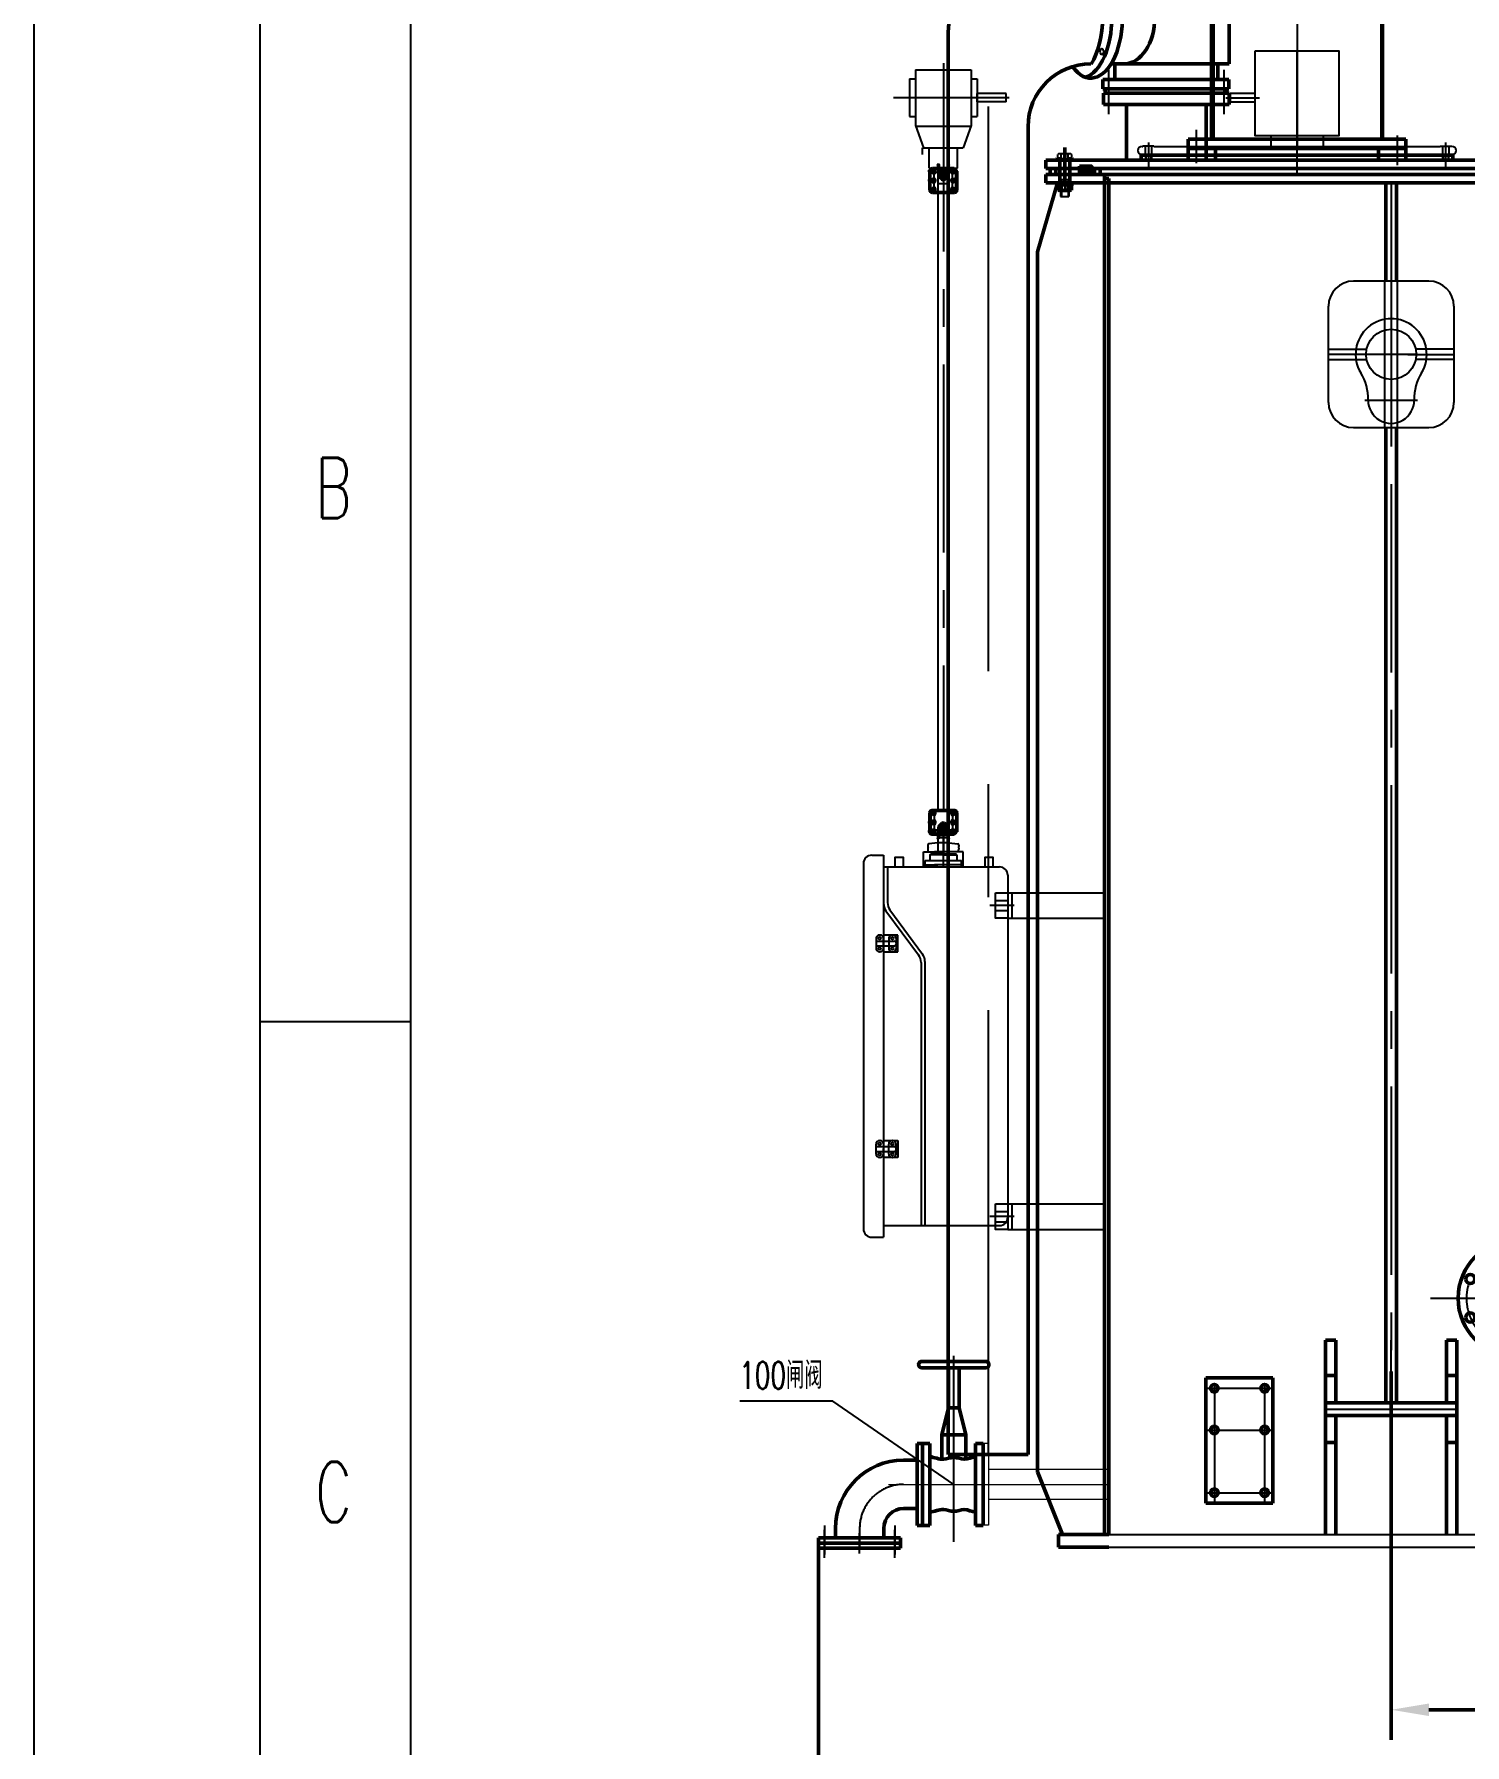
# Model space of a CAD drawing. Header units: millimetres. Extents: x 71406 to 93150, y 2492 to 17792.
# Drawn here: x 71586 to 75004, y 10814 to 14903 of the extents above; entities that cross this region are included whole.
import ezdxf

# ---------------------------------------------------------------- set-up
doc = ezdxf.new("R2010")
doc.units = ezdxf.units.MM
doc.header["$LTSCALE"] = 360
for name, pattern in [('ACAD_ISO02W100', [15, 12, -3]), ('ACAD_ISO04W100', [30, 24, -3, 0, -3]), ('CENTER', [2, 1.25, -0.25, 0.25, -0.25]), ('DASHED', [0.75, 0.5, -0.25]), ('EB_DASHDOT', [39, 30, -3, 3, -3])]:
    doc.linetypes.add(name, pattern=pattern)
for name, color, linetype, lineweight in [('0粗实线层', 7, 'Continuous', 50), ('1虚线层', 5, 'DASHED', 25), ('2中心线层', 1, 'CENTER', 25), ('4细实线层', 2, 'Continuous', 25), ('6标注层', 3, 'Continuous', 25)]:
    doc.layers.add(name, color=color, linetype=linetype, lineweight=lineweight)
for name, color, linetype in [('1', 7, 'Continuous'), ('1轮廓实线层', 7, 'Continuous'), ('2', 2, 'CENTER'), ('2细线层', 4, 'Continuous'), ('3中心线层', 1, 'ACAD_ISO04W100'), ('4', 2, 'Continuous'), ('4虚线层', 6, 'DASHED'), ('5剖面线层', 2, 'Continuous'), ('EbLayer1', 7, 'Continuous'), ('EbLayer2', 1, 'EB_DASHDOT'), ('EbLayer4', 7, 'Continuous')]:
    doc.layers.add(name, color=color, linetype=linetype)
doc.styles.add('ROMANS', font='romans.shx', dxfattribs={"width": 0.67, "bigfont": 'bigfont.shx'})
doc.styles.get("Standard").update_dxf_attribs({"font": 'txt.shx', "width": 0.67, "bigfont": 'hztxt.shx'})
doc.styles.add('TH_GBDIM', font='txt.shx', dxfattribs={"width": 0.67, "bigfont": 'hztxt.shx'})
doc.dimstyles.new('TH_GBDIM', dxfattribs={"dimscale": 36, "dimtxt": 3.5, "dimasz": 2.5, "dimexe": 2, "dimexo": 0, "dimgap": 1.5, "dimtad": 0, "dimtoh": 1, "dimdec": 1, "dimdsep": 46, "dimtxsty": 'TH_GBDIM', "dimcen": 2.5, "dimclrd": 3, "dimclre": 3, "dimclrt": 6, "dimadec": 0, "dimazin": 2, "dimtfac": 0.714286, "dimtdec": 1, "dimtmove": 0, "dimatfit": 3, "dimfxl": 2, "dimtzin": 0, "dimlwd": -1, "dimlwe": -1, "dimarcsym": 0})
pattern_1 = [(315, (232.9175, 585.1557), (-2.245064, -2.245064), [])]
pattern_2 = [(45, (232.9175, 663.072), (-2.245064, 2.245064), [])]

# ---------------------------------------------------------------- blocks, each defined once
blk = doc.blocks.new('A$C691A36B3')
at = {"layer": '0粗实线层'}
for p, q in [((-146.3, 294), (6.3, 294)), ((-146.3, 278.5), (6.3, 278.5)), ((-82.8, 278.5), (-82.8, 183.4)), ((-57.2, 278.5), (-57.2, 183.4)), ((-82.8, 183.4), (-98.7, 118.2)), ((-82.8, 183.4), (-57.2, 183.4)), ((-57.2, 183.4), (-41.3, 118.2)), ((-157.6, -98), (-157.6, 98)), ((-145, 98), (-157.6, 98)), ((-145, -98), (-145, 98)), ((-145, 98), (-127.2, 98)), ((-145, -98), (-145, 98)), ((-127.2, -98), (-127.2, 98)), ((-98.7, 118.2), (-98.7, 60.4)), ((-98.7, 118.2), (-41.3, 118.2)), ((-41.3, 118.2), (-41.3, 60.4)), ((-17.8, -98), (-17.8, 98)), ((-17.8, 98), (0, 98)), ((0, -98), (0, 98)), ((-157.6, 57.8), (-190, 57.8)), ((-157.6, -57.7), (-190, -57.7)), ((-352.7, -127.4), (-352.7, -105)), ((-237.2, -127.4), (-237.2, -105)), ((-145, -98), (-157.6, -98)), ((-127.2, -98), (-145, -98)), ((0, -98), (-17.8, -98)), ((-197, -127.4), (-393, -127.4)), ((-393, -140), (-393, -127.4)), ((-197, -140), (-393, -140)), ((-393, -140), (-393, -152.6)), ((-197, -152.6), (-393, -152.6)), ((-197, -140), (-197, -127.4)), ((-197, -140), (-197, -152.6))]:
    blk.add_line(p, q, dxfattribs=at)
for centre, radius, start, end in [((-146.3, 286.3), 7.74, 90, 270), ((6.3, 286.3), 7.74, 270, 90), ((-190, -105), 162.8, 90, 180), ((-190, -105), 47.3, 90, 180)]:
    blk.add_arc(centre, radius, start, end, dxfattribs=at)
for points, knots in [([(-127.2, 66.4), (-116.3, 64.8), (-97.4, 55.5), (-78.3, 64.6), (-70, 64.1)], [0, 0, 0, 0, 33.020725, 58.090499, 58.090499, 58.090499, 58.090499]), ([(-17.8, 66.4), (-27.1, 65.1), (-44.1, 55.5), (-61.7, 64.6), (-70, 64.1)], [0, 0, 0, 0, 28.125671, 53.195445, 53.195445, 53.195445, 53.195445]), ([(-127.2, -66.4), (-116.3, -64.8), (-97.4, -55.5), (-78.3, -64.6), (-70, -64.1)], [0, 0, 0, 0, 33.020725, 58.090499, 58.090499, 58.090499, 58.090499]), ([(-17.8, -66.4), (-27.1, -65.1), (-44.1, -55.5), (-61.7, -64.6), (-70, -64.1)], [0, 0, 0, 0, 28.125671, 53.195445, 53.195445, 53.195445, 53.195445])]:
    blk.add_open_spline(points, degree=3, knots=knots, dxfattribs=at)
at = {"layer": '2中心线层'}
for p, q in [((-379, -98), (-379, -167.1)), ((-379, -175.1), (-379, -108.2)), ((-295, -105), (-295, -150.4)), ((-295, -164.7), (-295, -116.6)), ((-211, -98), (-211, -167.1)), ((-211, -175.1), (-211, -108.2))]:
    blk.add_line(p, q, dxfattribs=at)
blk.add_arc((-190, -105), 105, 90, 180, dxfattribs=at)
blk = doc.blocks.new('A$C2B7503B2')
h = blk.add_hatch()
h.set_pattern_fill('普通,AE^C^Q', color=2, style=0)
h.set_pattern_definition([(135, (57347.5815, 64242.1793), (0.883883476, 0.883883476), [])])
h.paths.add_polyline_path([(618.1, 631.1), (618.1, 637.1), (648.1, 637.1), (648.1, 631.1)])
h.paths.add_polyline_path([(648.1, 631.1), (648.1, 617.1), (618.1, 617.1), (618.1, 631.1)])
at = {"layer": '5剖面线层'}
h = blk.add_hatch(dxfattribs=at)
h.set_pattern_fill('ANSI31', color=256, style=0)
h.set_pattern_definition(pattern_2)
h.paths.add_polyline_path([(572.6, 654.1), (565.4, 654.1), (564.6, 653.4), (564.6, 651.1), (572.6, 651.1)])
h = blk.add_hatch(dxfattribs=at)
h.set_pattern_fill('ANSI31', color=256, style=0)
h.set_pattern_definition(pattern_2)
h.paths.add_polyline_path([(601.6, 653.4), (600.9, 654.1), (593.6, 654.1), (593.6, 651.1), (601.6, 651.1)])
h = blk.add_hatch(dxfattribs=at)
h.set_pattern_fill('ANSI31', color=256, style=0)
h.set_pattern_definition(pattern_1)
h.paths.add_polyline_path([(572.6, 594.1), (565.4, 594.1), (564.6, 594.9), (564.6, 597.1), (572.6, 597.1)])
h = blk.add_hatch(dxfattribs=at)
h.set_pattern_fill('ANSI31', color=256, style=0)
h.set_pattern_definition(pattern_1)
h.paths.add_polyline_path([(601.6, 594.9), (600.9, 594.1), (593.6, 594.1), (593.6, 597.1), (601.6, 597.1)])
at = {"color": 1}
blk.add_line((583.1, 681.8), (583.1, 588.6), dxfattribs=at)
for p, q in [((3463.1, 651.1), (538.1, 651.1)), ((538.1, 651.1), (538.1, 631.1)), ((538.1, 631.1), (3463.1, 631.1)), ((538.1, 617.1), (3463.1, 617.1)), ((538.1, 597.1), (538.1, 617.1)), ((548.1, 617.1), (548.1, 631.1)), ((558.1, 631.1), (688.1, 631.1)), ((562.1, 631.1), (562.1, 617.1)), ((565.4, 654.1), (564.6, 653.4)), ((564.6, 653.4), (564.6, 651.1)), ((564.6, 651.1), (572.6, 651.1)), ((572.6, 654.1), (565.4, 654.1)), ((572.6, 651.1), (572.6, 654.1)), ((688.1, 651.1), (578.1, 651.1)), ((578.1, 631.1), (688.1, 631.1)), ((578.1, 631.1), (688.1, 631.1)), ((593.6, 654.1), (593.6, 651.1)), ((600.9, 654.1), (593.6, 654.1)), ((593.6, 651.1), (601.6, 651.1)), ((601.6, 653.4), (600.9, 654.1)), ((601.6, 651.1), (601.6, 653.4)), ((646.1, 631.1), (658.1, 631.1)), ((646.1, 631.1), (658.1, 631.1)), ((654.1, 617.1), (654.1, 631.1)), ((668.1, 631.1), (668.1, 617.1)), ((678.1, 592.1), (678.1, 617.1)), ((566.1, 597.1), (518.1, 432.1)), ((538.1, 597.1), (3463.1, 597.1)), ((564.6, 597.1), (572.6, 597.1)), ((564.6, 594.9), (564.6, 597.1)), ((565.4, 594.1), (564.6, 594.9)), ((572.6, 594.1), (565.4, 594.1)), ((566.6, 579.9), (566.6, 593.4)), ((570.7, 594.1), (595.5, 594.1)), ((595.5, 579.1), (570.7, 579.1)), ((572.6, 597.1), (572.6, 594.1)), ((574.9, 593.4), (574.9, 579.9)), ((591.3, 593.4), (591.3, 579.9)), ((593.6, 597.1), (601.6, 597.1)), ((593.6, 594.1), (593.6, 597.1)), ((600.9, 594.1), (593.6, 594.1)), ((599.6, 593.4), (599.6, 579.9)), ((601.6, 594.9), (600.9, 594.1)), ((601.6, 597.1), (601.6, 594.9)), ((688.1, 607.1), (678.1, 607.1)), ((678.1, -2633.9), (678.1, 607.1)), ((518.1, 432.1), (518.1, -2483.9)), ((578.1, -2633.9), (518.1, -2483.9)), ((568.1, -2633.9), (568.1, -2663.9)), ((568.1, -2663.9), (688.1, -2663.9))]:
    blk.add_line(p, q)
at = {"color": 5}
for p, q in [((571.1, 651.1), (571.1, 592.1)), ((595.1, 592.1), (595.1, 651.1))]:
    blk.add_line(p, q, dxfattribs=at)
at = {"color": 2}
for p, q in [((648.1, 637.1), (618.1, 637.1)), ((618.1, 637.1), (618.1, 617.1)), ((618.1, 617.1), (648.1, 617.1)), ((648.1, 617.1), (648.1, 637.1))]:
    blk.add_line(p, q, dxfattribs=at)
at = {"color": 6}
blk.add_line((688.1, -2633.9), (688.1, 607.1), dxfattribs=at)
for centre, radius, start, end in [((570.7, 582.4), 11.7, 69.3597, 110.6403), ((570.7, 590.8), 11.7, 249.3597, 290.6403), ((583.1, 548.5), 45.6, 79.5955, 100.4045), ((583.1, 624.7), 45.6, 259.5955, 280.4045), ((595.5, 582.4), 11.7, 69.3597, 110.6403), ((595.5, 590.8), 11.7, 249.3597, 290.6403)]:
    blk.add_arc(centre, radius, start, end)
at = {"layer": '0粗实线层'}
blk.add_line((688.1, -2633.9), (568.1, -2633.9), dxfattribs=at)
at = {"layer": '1轮廓实线层'}
for p, q in [((566.3, 654.1), (566.3, 664.7)), ((583.1, 666.6), (570.5, 666.6)), ((574.7, 654.1), (574.7, 664.7)), ((595.7, 666.6), (583.1, 666.6)), ((591.5, 654.1), (591.5, 664.7)), ((599.9, 654.1), (599.9, 664.7)), ((565.4, 654.1), (564.6, 653.4)), ((564.6, 653.4), (564.6, 651.1)), ((564.6, 651.1), (583.1, 651.1)), ((583.1, 654.1), (565.4, 654.1)), ((566.3, 654.1), (599.9, 654.1)), ((572.6, 654.1), (572.6, 651.1)), ((573.1, 654.1), (573.1, 564.1)), ((583.1, 654.1), (600.9, 654.1)), ((601.6, 651.1), (583.1, 651.1)), ((593.1, 654.1), (593.1, 564.1)), ((593.6, 654.1), (593.6, 651.1)), ((600.9, 654.1), (601.6, 653.4)), ((601.6, 653.4), (601.6, 651.1)), ((564.6, 597.1), (583.1, 597.1)), ((564.6, 594.9), (564.6, 597.1)), ((565.4, 594.1), (564.6, 594.9)), ((583.1, 594.1), (565.4, 594.1)), ((572.6, 594.1), (572.6, 597.1)), ((573.1, 605.1), (593.1, 605.1)), ((601.6, 597.1), (583.1, 597.1)), ((583.1, 594.1), (600.9, 594.1)), ((593.6, 594.1), (593.6, 597.1)), ((600.9, 594.1), (601.6, 594.9)), ((601.6, 594.9), (601.6, 597.1)), ((573.1, 564.1), (593.1, 564.1))]:
    blk.add_line(p, q, dxfattribs=at)
for centre, radius, start, end in [((570.5, 661), 5.62, 41.7963, 138.2037), ((583.1, 646.9), 19.7, 64.7832, 115.2168), ((595.7, 661), 5.62, 41.7963, 138.2037)]:
    blk.add_arc(centre, radius, start, end, dxfattribs=at)
at = {"layer": '2细线层'}
for p, q in [((575.1, 605.1), (575.1, 564.1)), ((591.1, 605.1), (591.1, 564.1))]:
    blk.add_line(p, q, dxfattribs=at)
at = {"layer": '3中心线层'}
for p, q in [((583.1, 656.2), (583.1, 649.3)), ((583.1, 592), (583.1, 598.9)), ((583.1, 594.1), (583.1, 579.1)), ((583.1, 594.1), (583.1, 581))]:
    blk.add_line(p, q, dxfattribs=at)
at = {"layer": '4虚线层'}
for p, q in [((573, 593.9), (573, 583.1)), ((593.2, 593.9), (593.2, 583.1))]:
    blk.add_line(p, q, dxfattribs=at)
blk = doc.blocks.new('CMD')
at = {"layer": '0粗实线层'}
for p, q in [((-2538.8, 7741.3), (-1798.8, 7741.3)), ((-1826.8, 7762.3), (-1826.8, 7763.3))]:
    blk.add_line(p, q, dxfattribs=at)
blk.add_lwpolyline([(-2541.3, 7729.3), (-1796.3, 7729.3), (-1796.3, 7741.3), (-2541.3, 7741.3)], close=True, dxfattribs=at)
at = {"layer": '1虚线层'}
for p, q in [((-2531.3, 7763.3), (-2531.3, 7741.3)), ((-2530.8, 7741.3), (-2530.8, 7729.3)), ((-2516.8, 7741.3), (-2516.8, 7729.3)), ((-2516.3, 7763.3), (-2516.3, 7741.3)), ((-1821.3, 7763.3), (-1821.3, 7741.3)), ((-1820.8, 7741.3), (-1820.8, 7729.3)), ((-1806.8, 7741.3), (-1806.8, 7729.3)), ((-1806.3, 7763.3), (-1806.3, 7741.3))]:
    blk.add_line(p, q, dxfattribs=at)
at = {"layer": '2中心线层'}
for p, q in [((-2168.8, 7696.2), (-2168.8, 7990.8)), ((-2338.8, 7878.8), (-2258.8, 7878.8)), ((-2523.8, 7771.3), (-2523.8, 7711.3)), ((-1813.8, 7771.3), (-1813.8, 7711.3))]:
    blk.add_line(p, q, dxfattribs=at)
at = {"layer": '4细实线层'}
for p, q in [((-2231.3, 7787.8), (-2231.3, 7762.3)), ((-2106.3, 7787.8), (-2106.3, 7762.3)), ((-2538.8, 7762.3), (-2536.8, 7762.3)), ((-2538.8, 7742.3), (-2538.8, 7741.3)), ((-2510.8, 7763.3), (-2536.8, 7763.3)), ((-2536.8, 7762.3), (-2536.8, 7763.3)), ((-2529.8, 7741.3), (-2529.8, 7729.3)), ((-2517.8, 7741.3), (-2517.8, 7729.3)), ((-2510.8, 7762.3), (-2510.8, 7763.3)), ((-2510.8, 7762.3), (-1826.8, 7762.3)), ((-1826.8, 7763.3), (-1800.8, 7763.3)), ((-1819.8, 7741.3), (-1819.8, 7729.3)), ((-1807.8, 7741.3), (-1807.8, 7729.3)), ((-1800.8, 7762.3), (-1800.8, 7763.3)), ((-1798.8, 7762.3), (-1800.8, 7762.3)), ((-1798.8, 7742.3), (-1798.8, 7741.3))]:
    blk.add_line(p, q, dxfattribs=at)
for points in [[(-2268.8, 7990.8), (-2068.8, 7990.8), (-2068.8, 7787.8), (-2268.8, 7787.8)], [(-2328.8, 7868.8), (-2268.8, 7868.8), (-2268.8, 7888.8), (-2328.8, 7888.8)]]:
    blk.add_lwpolyline(points, close=True, dxfattribs=at)
for centre, start, end in [((-2538.8, 7752.3), 90, 270), ((-1798.8, 7752.3), 270, 90)]:
    blk.add_arc(centre, 10, start, end, dxfattribs=at)
blk = doc.blocks.new('BRDLW-126-630-3')
for p, q in [((-260, 406), (260, 406)), ((-260, 378), (-260, 406)), ((-260, 356), (-260, 378)), ((-204, 378), (-260, 378)), ((-260, 378), (0, 378)), ((-204, 378), (-204, 0)), ((-200, 378), (-200, 0)), ((0, 378), (260, 378)), ((204, 378), (204, 0)), ((260, 378), (260, 406)), ((260, 378), (260, 356)), ((290, 408), (304, 408)), ((290, 408), (290, 303)), ((304, 408), (304, 303)), ((314, 408), (304, 408)), ((314, 408), (314, 303)), ((-204, 356), (-260, 356)), ((260, 356), (-260, 356)), ((290, 348), (200, 348)), ((290, 363), (260, 363)), ((290, 303), (304, 303)), ((314, 303), (304, 303)), ((-260, -50), (-260, 0)), ((-260, 0), (-200, 0)), ((-260, 0), (260, 0)), ((260, 0), (260, -50)), ((260, -22), (-260, -22)), ((260, -22), (-260, -22)), ((-195, -50), (-195, -22)), ((195, -50), (195, -22))]:
    blk.add_line(p, q)
at = {"ltscale": 10}
blk.add_line((-260, -50), (260, -50), dxfattribs=at)
at = {"layer": '1'}
blk.add_line((200, 378), (200, 0), dxfattribs=at)
at = {"layer": '2'}
for p, q in [((286, 393), (319, 393)), ((286, 318), (320.6, 318))]:
    blk.add_line(p, q, dxfattribs=at)
at = {"layer": '2中心线层'}
for p, q in [((-240, 423.3), (-240, 340)), ((240, 429.1), (240, 352.5)), ((-240, -57.3), (-240, 22.7)), ((240, -61.9), (240, 9.1))]:
    blk.add_line(p, q, dxfattribs=at)
at = {"layer": '3中心线层'}
blk.add_line((0, 547.6), (0, -19.5), dxfattribs=at)
blk = doc.blocks.new('150管接头主视图')
for p, q in [((-10, 233), (10, 233)), ((-10, 139.6), (-10, 233)), ((10, 233), (10, 139.6))]:
    blk.add_line(p, q)
for centre, radius in [((0, 0), 140), ((-45.9, 110.9), 11), ((45.9, 110.9), 11), ((-110.9, 45.9), 11), ((0, 0), 81.5), ((0, 0), 75), ((110.9, 45.9), 11), ((-110.9, -45.9), 11), ((110.9, -45.9), 11), ((-45.9, -110.9), 11), ((45.9, -110.9), 11)]:
    blk.add_circle(centre, radius)
at = {"layer": '1虚线层'}
for p, q in [((-10, 83), (-10, 139.6)), ((10, 139.6), (10, 83))]:
    blk.add_line(p, q, dxfattribs=at)
blk.add_circle((0, 0), 83, dxfattribs=at)
at = {"layer": '2中心线层'}
for p, q in [((0, 182.2), (0, -182.2)), ((206.3, 0), (-206.3, 0))]:
    blk.add_line(p, q, dxfattribs=at)
blk.add_circle((0, 0), 120, dxfattribs=at)
blk = doc.blocks.new('A$C26587000')
at = {"color": 0}
for p, q in [((90, 175), (-90, 175)), ((-150, -115), (-150, 115)), ((150, 115), (150, -115)), ((-90, -175), (90, -175))]:
    blk.add_line(p, q, dxfattribs=at)
at = {"color": 5}
for p, q in [((-15, -175), (-15, 175)), ((15, -175), (15, 175)), ((-150, 12.5), (-59.8, 12.5)), ((150, 12.5), (59.8, 12.5)), ((-150, -12.5), (-58.7, -12.5)), ((150, -12.5), (58.7, -12.5))]:
    blk.add_line(p, q, dxfattribs=at)
at = {"color": 1}
for p, q in [((40, 0), (-150, 0)), ((0, 40), (0, -150)), ((40, 0), (150, 0))]:
    blk.add_line(p, q, dxfattribs=at)
at = {"color": 6}
for p, q in [((-59.8, 12.5), (-58.7, 12.5)), ((59.8, 12.5), (58.7, 12.5))]:
    blk.add_line(p, q, dxfattribs=at)
at = {"color": 5}
blk.add_circle((0, 0), 60, dxfattribs=at)
at = {"color": 0}
for centre, radius, start, end in [((-90, 115), 60, 90, 180), ((90, 115), 60, 0, 90), ((0, 0), 85, 328.5963, 211.4037), ((-175, -106.8), 120, 358.9582, 31.4037), ((175, -106.8), 120, 148.5963, 181.0418), ((-90, -115), 60, 180, 270), ((0, -110), 55, 178.9582, 1.0418), ((90, -115), 60, 270, 0)]:
    blk.add_arc(centre, radius, start, end, dxfattribs=at)
at = {"layer": '2中心线层'}
for p, q in [((0, 63), (0, -148.9)), ((63, 0), (-63, 0)), ((63, -110), (-63, -110))]:
    blk.add_line(p, q, dxfattribs=at)
blk = doc.blocks.new('A$C56D739F4')
at = {"color": 1, "linetype": 'CENTER'}
for p, q in [((157, 315), (157, 465)), ((0, 300), (314, 300))]:
    blk.add_line(p, q, dxfattribs=at)
at = {"layer": '0粗实线层', "color": 0}
for p, q in [((0, 465), (25, 465)), ((0, 0), (0, 465)), ((25, 465), (25, 315)), ((289, 465), (314, 465)), ((289, 315), (289, 465)), ((314, 465), (314, 0)), ((0, 380), (25, 380)), ((289, 380), (314, 380)), ((0, 315), (314, 315)), ((0, 285), (314, 285)), ((25, 285), (25, 0)), ((289, 0), (289, 285)), ((0, 220), (25, 220)), ((289, 220), (314, 220))]:
    blk.add_line(p, q, dxfattribs=at)
blk = doc.blocks.new('A$C3C644609')
at = {"layer": '0粗实线层'}
for p, q in [((-80, 305), (-80, 5)), ((80, 305), (-80, 305)), ((80, 305), (80, 5)), ((80, 5), (-80, 5))]:
    blk.add_line(p, q, dxfattribs=at)
for centre in [(-60, 280), (60, 280), (-60, 180), (60, 180), (-60, 30), (60, 30)]:
    blk.add_circle(centre, 9, dxfattribs=at)
at = {"layer": '2中心线层'}
for p, q in [((-60, 290), (-60, 5)), ((60, 290), (60, 5)), ((80, 280), (-80, 280)), ((80, 180), (-80, 180)), ((80, 30), (-80, 30))]:
    blk.add_line(p, q, dxfattribs=at)
at = {"layer": '4细实线层'}
for centre, start, end in [((-60, 280), 352.8092, 282.2578), ((60, 280), 257.7422, 187.1908), ((-60, 180), 352.8092, 282.2578), ((60, 180), 257.7422, 187.1908), ((-60, 30), 352.8092, 282.2578), ((60, 30), 257.7422, 187.1908)]:
    blk.add_arc(centre, 10, start, end, dxfattribs=at)
blk = doc.blocks.new('A$C65D936CF')
for p, q in [((124.5, 2133.8), (257.5, 2133.8)), ((124.5, 2133.8), (124.5, 2112.3)), ((257.5, 2133.8), (257.5, 2112.3)), ((110, 2112.3), (110, 2022.3)), ((110, 2112.3), (124.5, 2112.3)), ((124.5, 2112.3), (124.5, 2000.8)), ((257.5, 2112.3), (257.5, 2000.8)), ((257.5, 2112.3), (272, 2112.3)), ((272, 2112.3), (272, 2022.3)), ((341, 2077.3), (272, 2077.3)), ((272, 2057.3), (272, 2077.3)), ((341, 2057.3), (272, 2057.3)), ((341, 2057.3), (341, 2077.3)), ((110, 2022.3), (124.5, 2022.3)), ((257.5, 2022.3), (272, 2022.3)), ((124.5, 2000.8), (143.5, 1947.3)), ((124.5, 1999.3), (257.5, 1999.3)), ((257.5, 2000.8), (238.5, 1947.3)), ((157, 1898.8), (157, 1947.3)), ((225, 1898.8), (225, 1947.3)), ((157, 1898.8), (225, 1898.8)), ((178.5, 363.7), (178.5, 1909.8)), ((203.5, 363.7), (203.5, 1909.8)), ((178.5, 1862.3), (203.5, 1862.3)), ((20, 256.7), (48.1, 256.7)), ((48.1, 256.7), (48.1, -656.3)), ((0, 236.7), (0, -636.3)), ((48.1, 228.7), (325, 228.7)), ((48.1, 228.7), (48.1, 141.7)), ((57.6, 228.7), (57.6, 143.6)), ((345, 208.7), (345, -608.4)), ((345, 167.1), (576, 167.1)), ((53.9, 123.9), (131.7, 18.3)), ((63.4, 125.8), (141.2, 20.2)), ((345, 106.4), (576, 106.4)), ((137.6, 0.5), (137.6, -628.4)), ((147.1, 2.4), (147.1, -626.5)), ((345, -576.9), (576, -576.9)), ((48.1, -628.4), (325, -628.4)), ((345, -637.6), (576, -637.6)), ((20, -656.3), (48.1, -656.3))]:
    blk.add_line(p, q)
at = {"color": 0}
blk.add_line((143.5, 1947.3), (238.5, 1947.3), dxfattribs=at)
for points in [[(75, 228.7), (95.4, 228.7), (95.4, 250.9), (75, 250.9)], [(289.8, 228.7), (310.3, 228.7), (310.3, 250.9), (289.8, 250.9)], [(315.7, 167.1), (345, 167.1), (345, 106.4), (315.7, 106.4)], [(315.7, -576.9), (345, -576.9), (345, -637.6), (315.7, -637.6)]]:
    blk.add_lwpolyline(points, close=True)
for centre, radius, start, end in [((20, 236.7), 20, 90, 180), ((325, 208.7), 20, 0, 90), ((78.1, 141.7), 30, 180, 216.3753), ((87.6, 143.6), 30, 180, 216.3753), ((107.6, 0.5), 30, 0, 36.3753), ((117.1, 2.4), 30, 0, 36.3753), ((325, -608.4), 20, 270, 0), ((20, -636.3), 20, 180, 270)]:
    blk.add_arc(centre, radius, start, end)
at = {"layer": '0粗实线层'}
for p, q in [((159, 1846.8), (159, 1891.8)), ((185, 1897.8), (165, 1897.8)), ((202.5, 1898.3), (179.5, 1898.3)), ((179.5, 1898.3), (202.5, 1898.3)), ((180.5, 1881), (180.5, 1894.8)), ((187, 1879.3), (187, 1895.8)), ((195, 1879.3), (195, 1895.8)), ((217, 1897.8), (197, 1897.8)), ((201.5, 1881), (201.5, 1894.8)), ((223, 1846.8), (223, 1891.8)), ((217, 1840.8), (165, 1840.8)), ((188.9, 1871.4), (181.4, 1878.9)), ((195, 1879.3), (187, 1879.3)), ((193.1, 1871.4), (200.6, 1878.9)), ((159, 357.7), (159, 312.7)), ((217, 363.7), (165, 363.7)), ((188.9, 333.1), (181.4, 325.6)), ((193.1, 333.1), (200.6, 325.6)), ((223, 357.7), (223, 312.7)), ((185, 306.7), (165, 306.7)), ((202.5, 306.2), (179.5, 306.2)), ((179.5, 306.2), (202.5, 306.2)), ((180.5, 323.5), (180.5, 309.7)), ((195, 325.2), (187, 325.2)), ((187, 325.2), (187, 308.7)), ((195, 325.2), (195, 308.7)), ((217, 306.7), (197, 306.7)), ((201.5, 323.5), (201.5, 309.7))]:
    blk.add_line(p, q, dxfattribs=at)
for centre, radius, start, end in [((165, 1891.8), 6, 90, 180), ((177.5, 1894.8), 3, 0, 90), ((159.8, 1901.3), 20, 351.1593, 20.2619), ((179.5, 1896.8), 1.5, 41.8103, 90), ((183.5, 1881), 3, 180, 225), ((185, 1895.8), 2, 0, 90), ((191, 1888.3), 6, 48.1897, 131.8103), ((191, 1888.3), 6, 228.1897, 311.8103), ((197, 1895.8), 2, 90, 180), ((198.5, 1881), 3, 315, 0), ((202.5, 1896.8), 1.5, 90, 138.1897), ((204.5, 1894.8), 3, 90, 180), ((222.3, 1901.3), 20, 159.7381, 188.8407), ((165, 1846.8), 6, 180, 270), ((191, 1873.5), 3, 225, 315), ((217, 1846.8), 6, 270, 0), ((165, 357.7), 6, 90, 180), ((191, 331), 3, 45, 135), ((217, 357.7), 6, 0, 90), ((165, 312.7), 6, 180, 270), ((177.5, 309.7), 3, 270, 0), ((159.8, 303.1), 20, 339.7381, 8.8407), ((179.5, 307.7), 1.5, 270, 318.1897), ((183.5, 323.5), 3, 135, 180), ((185, 308.7), 2, 270, 0), ((191, 316.2), 6, 48.1897, 131.8103), ((191, 316.2), 6, 228.1897, 311.8103), ((197, 308.7), 2, 180, 270), ((198.5, 323.5), 3, 0, 45), ((202.5, 307.7), 1.5, 221.8103, 270), ((204.5, 309.7), 3, 180, 270), ((222.3, 303.1), 20, 171.1593, 200.2619)]:
    blk.add_arc(centre, radius, start, end, dxfattribs=at)
at = {"layer": '1虚线层'}
for p, q in [((355, 167.1), (355, 106.4)), ((315.7, 148.8), (345, 148.8)), ((315.7, 124.7), (345, 124.7)), ((315.7, -595.2), (345, -595.2)), ((355, -576.9), (355, -637.6)), ((315.7, -619.3), (345, -619.3))]:
    blk.add_line(p, q, dxfattribs=at)
at = {"layer": '2中心线层', "color": 1}
blk.add_line((191, 2149.9), (191, 363.7), dxfattribs=at)
at = {"layer": '2中心线层'}
blk.add_line((71.5, 2067.3), (348.2, 2067.3), dxfattribs=at)
at = {"layer": '2细线层'}
for p, q in [((178.8, 260.1), (178.8, 298.7)), ((178.8, 298.7), (203.2, 298.7)), ((203.2, 260.1), (203.2, 298.7)), ((158.5, 257.7), (160.9, 260.1)), ((158.5, 257.7), (158.5, 243.9)), ((191, 257.7), (158.5, 257.7)), ((191, 260.1), (160.9, 260.1)), ((191, 260.1), (221.1, 260.1)), ((191, 257.7), (223.5, 257.7)), ((223.5, 257.7), (221.1, 260.1)), ((223.5, 257.7), (223.5, 243.9)), ((147.7, 228.7), (147.7, 243.9)), ((147.7, 243.9), (234.3, 243.9)), ((234.3, 228.7), (234.3, 243.9)), ((30.2, 57.8), (30.2, 33.9)), ((30.2, 51.6), (74.3, 51.6)), ((40.1, 65.8), (38.2, 65.8)), ((82.3, 65.8), (48.1, 65.8)), ((48.1, 65.8), (48.1, 65.8)), ((48.1, 65.8), (48.1, 44.7)), ((48.1, 65.8), (48.1, 65.8)), ((48.1, 33.9), (48.1, 57.8)), ((48.1, 44.7), (48.1, 44.7)), ((60.5, 57.8), (60.5, 33.9)), ((70.3, 65.8), (68.5, 65.8)), ((78.3, 57.8), (78.3, 33.9)), ((78.3, 47.6), (78.3, 44.1)), ((82.3, 65.8), (82.3, 65.8)), ((82.3, 25.9), (82.3, 65.8)), ((82.3, 44.7), (82.3, 44.7)), ((30.2, 40.1), (74.3, 40.1)), ((38.2, 25.9), (40.1, 25.9)), ((48.1, 25.9), (82.3, 25.9)), ((48.1, 25.9), (48.1, 25.9)), ((68.5, 25.9), (70.3, 25.9)), ((30.2, -457.5), (30.2, -433.6)), ((30.2, -439.8), (74.3, -439.8)), ((38.2, -425.6), (40.1, -425.6)), ((48.1, -425.6), (48.1, -425.6)), ((48.1, -425.6), (82.3, -425.6)), ((48.1, -433.6), (48.1, -457.5)), ((48.1, -444.4), (48.1, -444.4)), ((48.1, -465.5), (48.1, -444.4)), ((60.5, -457.5), (60.5, -433.6)), ((68.5, -425.6), (70.3, -425.6)), ((78.3, -457.5), (78.3, -433.6)), ((78.3, -447.4), (78.3, -443.8)), ((82.3, -425.6), (82.3, -465.5)), ((82.3, -444.4), (82.3, -444.4)), ((30.2, -451.4), (74.3, -451.4)), ((40.1, -465.5), (38.2, -465.5)), ((48.1, -465.5), (48.1, -465.5)), ((48.1, -465.5), (48.1, -465.5)), ((82.3, -465.5), (48.1, -465.5)), ((70.3, -465.5), (68.5, -465.5)), ((82.3, -465.5), (82.3, -465.5))]:
    blk.add_line(p, q, dxfattribs=at)
for centre in [(39, 58.3), (69.2, 58.3), (39, 33.4), (69.2, 33.4), (39, -433.1), (69.2, -433.1), (39, -458), (69.2, -458)]:
    blk.add_circle(centre, 3.09, dxfattribs=at)
for centre, radius, start, end in [((38.2, 57.8), 8, 90, 180), ((40.1, 57.8), 8, 0, 90), ((68.5, 57.8), 8, 90, 180), ((70.3, 57.8), 8, 0, 90), ((74.3, 47.6), 4, 0, 90), ((74.3, 44.1), 4, 270, 360), ((38.2, 33.9), 8, 180, 270), ((40.1, 33.9), 8, 270, 0), ((68.5, 33.9), 8, 180, 270), ((70.3, 33.9), 8, 270, 0), ((38.2, -433.6), 8, 90, 180), ((40.1, -433.6), 8, 0, 90), ((68.5, -433.6), 8, 90, 180), ((70.3, -433.6), 8, 0, 90), ((74.3, -443.8), 4, 0, 90), ((74.3, -447.4), 4, 270, 0), ((38.2, -457.5), 8, 180, 270), ((40.1, -457.5), 8, 270, 0), ((68.5, -457.5), 8, 180, 270), ((70.3, -457.5), 8, 270, 0)]:
    blk.add_arc(centre, radius, start, end, dxfattribs=at)
at = {"layer": '3中心线层'}
for p, q in [((191, 228.7), (191, 310.8)), ((359.9, 136.8), (301.8, 136.8)), ((359.9, -607.2), (301.8, -607.2))]:
    blk.add_line(p, q, dxfattribs=at)
at = {"layer": '4细实线层'}
for p, q in [((175, 1891.3), (154.3, 1891.3)), ((161.4, 1872.6), (161.4, 1887.9)), ((162, 1893.8), (167, 1896.7)), ((162, 1891.3), (162, 1893.8)), ((162, 1891.3), (162, 1888.7)), ((162, 1888.7), (167, 1885.8)), ((167, 1884.2), (167, 1897.9)), ((167, 1896.7), (172, 1893.8)), ((167, 1885.8), (172, 1888.7)), ((169.1, 1876.7), (169.1, 1883.8)), ((172, 1893.8), (172, 1891.3)), ((172, 1888.7), (172, 1891.3)), ((225.7, 1891.3), (207, 1891.3)), ((221.7, 1891.3), (207.6, 1891.3)), ((210, 1893.8), (215, 1896.7)), ((210, 1891.3), (210, 1893.8)), ((210, 1891.3), (210, 1888.7)), ((210, 1888.7), (215, 1885.8)), ((213, 1876.7), (213, 1883.8)), ((215, 1884.2), (215, 1897.9)), ((215, 1896.7), (220, 1893.8)), ((215, 1885.8), (220, 1888.7)), ((220, 1893.8), (220, 1891.3)), ((220, 1888.7), (220, 1891.3)), ((220.6, 1872.6), (220.6, 1887.9)), ((175, 1869.3), (154.3, 1869.3)), ((175, 1847.3), (156.8, 1847.3)), ((173.7, 1869.3), (159.6, 1869.3)), ((173.7, 1847.3), (159.6, 1847.3)), ((161.4, 1850.6), (161.4, 1865.9)), ((162, 1871.8), (167, 1874.7)), ((162, 1869.3), (162, 1871.8)), ((162, 1869.3), (162, 1866.7)), ((162, 1866.7), (167, 1863.8)), ((162, 1849.8), (167, 1852.7)), ((162, 1847.3), (162, 1849.8)), ((162, 1847.3), (162, 1844.7)), ((162, 1844.7), (167, 1841.8)), ((167, 1862.2), (167, 1875.9)), ((167, 1874.7), (172, 1871.8)), ((167, 1863.8), (172, 1866.7)), ((167, 1840.2), (167, 1853.9)), ((167, 1852.7), (172, 1849.8)), ((167, 1841.8), (172, 1844.7)), ((169.1, 1854.7), (169.1, 1861.8)), ((172, 1871.8), (172, 1869.3)), ((172, 1866.7), (172, 1869.3)), ((172, 1849.8), (172, 1847.3)), ((172, 1844.7), (172, 1847.3)), ((225.7, 1869.3), (207, 1869.3)), ((225.7, 1847.3), (207, 1847.3)), ((221.7, 1869.3), (207.6, 1869.3)), ((221.7, 1847.3), (207.6, 1847.3)), ((210, 1871.8), (215, 1874.7)), ((210, 1869.3), (210, 1871.8)), ((210, 1869.3), (210, 1866.7)), ((210, 1866.7), (215, 1863.8)), ((210, 1849.8), (215, 1852.7)), ((210, 1847.3), (210, 1849.8)), ((210, 1847.3), (210, 1844.7)), ((210, 1844.7), (215, 1841.8)), ((213, 1854.7), (213, 1861.8)), ((215, 1862.2), (215, 1875.9)), ((215, 1874.7), (220, 1871.8)), ((215, 1863.8), (220, 1866.7)), ((215, 1840.2), (215, 1853.9)), ((215, 1852.7), (220, 1849.8)), ((215, 1841.8), (220, 1844.7)), ((220, 1871.8), (220, 1869.3)), ((220, 1866.7), (220, 1869.3)), ((220, 1849.8), (220, 1847.3)), ((220, 1844.7), (220, 1847.3)), ((220.6, 1850.6), (220.6, 1865.9)), ((175, 335.2), (154.3, 335.2)), ((175, 357.2), (156.8, 357.2)), ((173.7, 357.2), (159.6, 357.2)), ((173.7, 335.2), (159.6, 335.2)), ((161.4, 353.9), (161.4, 338.5)), ((161.4, 331.9), (161.4, 316.5)), ((162, 359.8), (167, 362.6)), ((162, 357.2), (162, 359.8)), ((162, 357.2), (162, 354.6)), ((162, 354.6), (167, 351.8)), ((162, 337.8), (167, 340.6)), ((162, 335.2), (162, 337.8)), ((162, 335.2), (162, 332.6)), ((162, 332.6), (167, 329.8)), ((167, 364.2), (167, 350.5)), ((167, 362.6), (172, 359.8)), ((167, 351.8), (172, 354.6)), ((167, 342.2), (167, 328.5)), ((167, 340.6), (172, 337.8)), ((167, 329.8), (172, 332.6)), ((169.1, 349.7), (169.1, 342.7)), ((169.1, 327.7), (169.1, 320.7)), ((172, 359.8), (172, 357.2)), ((172, 354.6), (172, 357.2)), ((172, 337.8), (172, 335.2)), ((172, 332.6), (172, 335.2)), ((225.7, 357.2), (207, 357.2)), ((225.7, 335.2), (207, 335.2)), ((221.7, 357.2), (207.6, 357.2)), ((221.7, 335.2), (207.6, 335.2)), ((210, 359.8), (215, 362.6)), ((210, 357.2), (210, 359.8)), ((210, 357.2), (210, 354.6)), ((210, 354.6), (215, 351.8)), ((210, 337.8), (215, 340.6)), ((210, 335.2), (210, 337.8)), ((210, 335.2), (210, 332.6)), ((210, 332.6), (215, 329.8)), ((213, 349.7), (213, 342.7)), ((213, 327.7), (213, 320.7)), ((215, 364.2), (215, 350.5)), ((215, 362.6), (220, 359.8)), ((215, 351.8), (220, 354.6)), ((215, 342.2), (215, 328.5)), ((215, 340.6), (220, 337.8)), ((215, 329.8), (220, 332.6)), ((220, 359.8), (220, 357.2)), ((220, 354.6), (220, 357.2)), ((220, 337.8), (220, 335.2)), ((220, 332.6), (220, 335.2)), ((220.6, 353.9), (220.6, 338.5)), ((220.6, 331.9), (220.6, 316.5)), ((175, 313.2), (154.3, 313.2)), ((162, 315.8), (167, 318.6)), ((162, 313.2), (162, 315.8)), ((162, 313.2), (162, 310.6)), ((162, 310.6), (167, 307.8)), ((167, 320.2), (167, 306.5)), ((167, 318.6), (172, 315.8)), ((167, 307.8), (172, 310.6)), ((172, 315.8), (172, 313.2)), ((172, 310.6), (172, 313.2)), ((225.7, 313.2), (207, 313.2)), ((221.7, 313.2), (207.6, 313.2)), ((210, 315.8), (215, 318.6)), ((210, 313.2), (210, 315.8)), ((210, 313.2), (210, 310.6)), ((210, 310.6), (215, 307.8)), ((215, 320.2), (215, 306.5)), ((215, 318.6), (220, 315.8)), ((215, 307.8), (220, 310.6)), ((220, 315.8), (220, 313.2)), ((220, 310.6), (220, 313.2))]:
    blk.add_line(p, q, dxfattribs=at)
at = {"layer": '4细实线层', "color": 1}
for p, q in [((215.3, 1888.3), (166.4, 1888.3)), ((215.3, 316.2), (166.4, 316.2))]:
    blk.add_line(p, q, dxfattribs=at)
at = {"layer": '4细实线层'}
for centre in [(167, 1891.3), (215, 1891.3), (167, 1869.3), (167, 1847.3), (215, 1869.3), (215, 1847.3), (167, 357.2), (167, 335.2), (215, 357.2), (215, 335.2), (167, 313.2), (215, 313.2)]:
    blk.add_circle(centre, 4.5, dxfattribs=at)
for centre, radius, start, end in [((167, 1891.3), 6.5, 90, 210.9695), ((172.1, 1883.8), 3, 123.9942, 180), ((172.1, 1898.7), 3, 198.7002, 236.0058), ((167, 1891.3), 6, 303.9942, 56.0058), ((215, 1891.3), 6, 123.9942, 236.0058), ((210, 1898.7), 3, 303.9942, 341.2998), ((210, 1883.8), 3, 0, 56.0058), ((215, 1891.3), 6.5, 329.0305, 90), ((217, 1891.8), 6, 0, 90), ((167, 1869.3), 6.5, 149.0305, 210.9695), ((167, 1847.3), 6.5, 149.0305, 270), ((172.1, 1876.7), 3, 180, 236.0058), ((172.1, 1861.8), 3, 123.9942, 180), ((172.1, 1854.7), 3, 180, 236.0058), ((172.1, 1839.8), 3, 123.9942, 161.2998), ((167, 1869.3), 6, 303.9942, 56.0058), ((167, 1847.3), 6, 303.9942, 56.0058), ((215, 1869.3), 6, 123.9942, 236.0058), ((215, 1847.3), 6, 123.9942, 236.0058), ((210, 1876.7), 3, 303.9942, 0), ((210, 1861.8), 3, 0, 56.0058), ((210, 1854.7), 3, 303.9942, 0), ((210, 1839.8), 3, 18.7002, 56.0058), ((215, 1847.3), 6.5, 270, 30.9695), ((215, 1869.3), 6.5, 329.0305, 30.9695), ((167, 357.2), 6.5, 90, 210.9695), ((167, 335.2), 6.5, 149.0305, 210.9695), ((172.1, 349.7), 3, 123.9942, 180), ((172.1, 342.7), 3, 180, 236.0058), ((172.1, 327.7), 3, 123.9942, 180), ((172.1, 364.7), 3, 198.7002, 236.0058), ((167, 357.2), 6, 303.9942, 56.0058), ((167, 335.2), 6, 303.9942, 56.0058), ((215, 357.2), 6, 123.9942, 236.0058), ((215, 335.2), 6, 123.9942, 236.0058), ((210, 364.7), 3, 303.9942, 341.2998), ((210, 349.7), 3, 0, 56.0058), ((210, 342.7), 3, 303.9942, 0), ((210, 327.7), 3, 0, 56.0058), ((215, 357.2), 6.5, 329.0305, 90), ((215, 335.2), 6.5, 329.0305, 30.9695), ((167, 313.2), 6.5, 149.0305, 270), ((172.1, 320.7), 3, 180, 236.0058), ((172.1, 305.7), 3, 123.9942, 161.2998), ((167, 313.2), 6, 303.9942, 56.0058), ((215, 313.2), 6, 123.9942, 236.0058), ((210, 320.7), 3, 303.9942, 0), ((210, 305.7), 3, 18.7002, 56.0058), ((215, 313.2), 6.5, 270, 30.9695), ((217, 312.7), 6, 270, 0)]:
    blk.add_arc(centre, radius, start, end, dxfattribs=at)
at = {"layer": '6标注层', "color": 0}
blk.add_line((141, 1931.3), (141, 1947.3), dxfattribs=at)
at = {"layer": 'EbLayer1'}
for p, q in [((178.8, 1895.6), (203.2, 1895.6)), ((178.9, 1898.8), (203.1, 1898.8)), ((179.4, 1877.8), (202.6, 1877.8)), ((177.6, 286.3), (156.7, 284)), ((177.6, 286.3), (177.9, 286.3)), ((177.9, 295.2), (177.9, 286.3)), ((178.8, 308.8), (203.2, 308.8)), ((178.9, 305.7), (203.1, 305.7)), ((179.4, 326.7), (202.6, 326.7)), ((204.1, 295.2), (204.1, 286.3)), ((204.1, 286.3), (204.4, 286.3)), ((204.4, 286.3), (225.3, 284)), ((143.7, 228.7), (143.7, 264.7)), ((143.7, 264.7), (177.9, 264.7)), ((150, 264.7), (170, 264.7)), ((153.8, 270.5), (155.1, 270.5)), ((155.1, 264.7), (155.1, 270.5)), ((231.9, 264.7), (170, 264.7)), ((228.2, 270.5), (226.9, 270.5)), ((226.9, 264.7), (226.9, 270.5)), ((238.2, 264.7), (227, 264.7)), ((238.2, 228.7), (238.2, 264.7)), ((143.7, 233.7), (177.9, 233.7)), ((143.7, 228.7), (143.7, 233.7)), ((150, 233.7), (170, 233.7)), ((231.9, 233.7), (170, 233.7)), ((238.2, 233.7), (226.9, 233.7)), ((238.2, 228.7), (238.2, 233.7))]:
    blk.add_line(p, q, dxfattribs=at)
for centre in [(191, 1888.3), (191, 316.2)]:
    blk.add_circle(centre, 6.3, dxfattribs=at)
for centre, radius, start, end in [((178.9, 1897.2), 1.57, 91.7932, 90), ((144.8, 1900.9), 34.1, 356.4719, 14.25), ((221.2, 1888.3), 43.1, 170.1342, 194.117), ((203.1, 1897.2), 1.57, 90, 88.2538), ((160.8, 1888.3), 43, 345.883, 9.8304), ((237.2, 1900.9), 34.1, 165.75, 183.5281), ((178.9, 307.3), 1.57, 270, 268.2068), ((144.8, 303.6), 34.1, 345.75, 3.5281), ((221.2, 316.2), 43.1, 165.883, 189.8658), ((203.1, 307.3), 1.57, 271.7462, 270), ((160.8, 316.2), 43, 350.1696, 14.117), ((237.2, 303.6), 34.1, 176.4719, 194.25), ((155.5, 277.1), 1.57, 178.9979, 243.6037), ((155.5, 273.3), 1.58, 114.4059, 179.0001), ((154.6, 275.2), 0.525, 294.4054, 63.5941), ((227.4, 275.2), 0.525, 116.4059, 245.5946), ((226.5, 277.1), 1.57, 296.3963, 1.0021), ((226.5, 273.3), 1.58, 0.9999, 65.5941)]:
    blk.add_arc(centre, radius, start, end, dxfattribs=at)
at = {"layer": 'EbLayer2', "linetype": 'EB_DASHDOT'}
for p, q in [((175.2, 1888.3), (206.8, 1888.3)), ((191, 329.8), (191, 277.4)), ((175.2, 316.2), (206.8, 316.2)), ((191, 292), (191, 259.1)), ((191, 286.1), (191, 260.6)), ((191, 283.4), (191, 260.7)), ((191, 273.9), (191, 269.1))]:
    blk.add_line(p, q, dxfattribs=at)
at = {"layer": 'EbLayer4'}
for p, q in [((204.1, 286.3), (177.9, 286.3)), ((153.9, 273.4), (153.8, 270.5)), ((154, 281), (153.9, 277.2)), ((228, 281), (228.1, 277.2)), ((228.1, 273.4), (228.2, 270.5))]:
    blk.add_line(p, q, dxfattribs=at)
for centre, start, end in [((157, 281), 96.2825, 179), ((225, 281), 1, 83.7175)]:
    blk.add_arc(centre, 3, start, end, dxfattribs=at)
blk = doc.blocks.new('A$C76C92902')
blk.add_line((110.1, -1031.6), (173.7, -1031.6))
at = {"layer": '0粗实线层'}
for p, q in [((-55.2, 150.7), (-55.2, 158.4)), ((50.7, 158.4), (-55.2, 158.4)), ((44, 150.7), (-55.2, 150.7)), ((-50.1, 76.3), (-50.1, 150.7)), ((33.6, 150.7), (44, 150.7)), ((55.2, 150.7), (52.5, 150.7)), ((52.5, 150.7), (55.2, 150.7)), ((55.2, 150.7), (55.2, 154.6)), ((59.9, 150.7), (123.7, 150.7)), ((173.7, -25), (173.7, 100.7)), ((-50.1, 76.3), (44, 76.3)), ((-41, 64), (-41, 76.3)), ((41, 64), (41, 76.3)), ((-49.8, 56.4), (-49.8, 64)), ((-49.8, 64), (50.5, 64)), ((-49.8, 56.4), (50.5, 56.4)), ((-48.3, 53.1), (-48.3, 56.4)), ((48.8, 53.1), (48.8, 56.4)), ((50.5, 56.4), (50.5, 64)), ((-50.1, 53.1), (-50.1, 43.9)), ((-50.1, 53.1), (50.1, 53.1)), ((50.1, 43.9), (-50.1, 43.9)), ((-31.8, 0), (-31.8, 43.9)), ((31.8, 0), (31.8, 43.9)), ((50.1, 43.9), (50.1, 53.1)), ((110.1, -25), (110.1, 26.3)), ((110.1, -1031.6), (110.1, -25)), ((173.7, -25), (173.7, -1031.6))]:
    blk.add_line(p, q, dxfattribs=at)
for centre in [(123.7, 100.7), (60.1, 26.3)]:
    blk.add_arc(centre, 50, 0, 90, dxfattribs=at)
at = {"layer": '0粗实线层', "extrusion": (0, 0, -1)}
for centre, start_param, end_param in [((60.1, 113.5), 2.520896, 6.977565), ((68.5, 113.5), 3.310792, 6.113986), ((75.9, 113.5), 3.833265, 5.588806)]:
    blk.add_ellipse(centre, major_axis=(0, 48.5), ratio=0.51834, start_param=start_param, end_param=end_param, dxfattribs=at)
at = {"layer": '0粗实线层'}
blk.add_ellipse((33.6, 113.5), major_axis=(0, -37.2), ratio=0.656897, start_param=3.141593, end_param=6.283185, dxfattribs=at)
at = {"layer": '2中心线层'}
for p, q in [((-45.9, 71.7), (-45.9, 36.2)), ((45.9, 71.7), (45.9, 36.2)), ((141.9, 42.4), (141.9, -1031.6))]:
    blk.add_line(p, q, dxfattribs=at)
at = {"layer": '4细实线层'}
blk.add_line((59.9, 76.3), (60.1, 76.3), dxfattribs=at)
at = {"layer": '4细实线层', "extrusion": (0, 0, -1)}
for centre in [(51.5, 141), (47.4, 113.5), (51.3, 86.1)]:
    blk.add_ellipse(centre, major_axis=(0, -2.39), ratio=0.534199, dxfattribs=at)
blk = doc.blocks.new('*D870')
at = {"layer": '0粗实线层', "color": 3, "transparency": 16777216}
for p, q in [((74828.4, 11706.6), (74828.4, 10826)), ((76928.4, 11561.1), (76928.4, 10826)), ((74918.4, 10898), (75697.7, 10898)), ((76838.4, 10898), (76059, 10898))]:
    blk.add_line(p, q, dxfattribs=at)
for points in [[(74918.4, 10913), (74918.4, 10883), (74828.4, 10898)], [(76838.4, 10913), (76838.4, 10883), (76928.4, 10898)]]:
    blk.add_solid(points, dxfattribs=at)
at = {"layer": 'Defpoints', "color": 0, "transparency": 16777216}
for p in [(74828.4, 11706.6), (76928.4, 11561.1), (76928.4, 10898)]:
    blk.add_point(p, dxfattribs=at)
at = {"layer": '0粗实线层', "color": 6, "transparency": 16777216, "insert": (75878.4, 10898), "char_height": 126, "attachment_point": 5, "style": 'TH_GBDIM'}
blk.add_mtext('2100', dxfattribs=at)
blk = doc.blocks.new('*D872')
at = {"layer": '0粗实线层', "color": 3, "transparency": 16777216}
for p, q in [((80797.4, 14767.8), (80797.4, 10619.6)), ((73460.4, 11284), (73460.4, 10619.6)), ((73550.4, 10691.6), (76920.1, 10691.6)), ((80707.4, 10691.6), (77337.7, 10691.6))]:
    blk.add_line(p, q, dxfattribs=at)
for points in [[(73550.4, 10706.6), (73550.4, 10676.6), (73460.4, 10691.6)], [(80707.4, 10706.6), (80707.4, 10676.6), (80797.4, 10691.6)]]:
    blk.add_solid(points, dxfattribs=at)
at = {"layer": 'Defpoints', "color": 0, "transparency": 16777216}
for p in [(80797.4, 14767.8), (73460.4, 11284), (80797.4, 10691.6)]:
    blk.add_point(p, dxfattribs=at)
at = {"layer": '0粗实线层', "color": 6, "transparency": 16777216, "insert": (77128.9, 10691.6), "char_height": 126, "attachment_point": 5, "style": 'TH_GBDIM'}
blk.add_mtext('7337', dxfattribs=at)

msp = doc.modelspace()

# ---------------------------------------------------------------- linework, layer by layer
for p, q in [((74003.351, 14601.605), (79853.346, 14601.605)), ((74003.351, 14581.605), (79853.346, 14581.605)), ((74033.351, 11316.605), (74033.351, 11286.605)), ((74033.351, 11286.605), (74153.352, 11286.605)), ((74103.351, 11316.605), (79753.346, 11316.587)), ((74103.351, 11286.623), (79753.346, 11286.605))]:
    msp.add_line(p, q)
at = {"color": 6}
msp.add_line((74153.351, 11316.605), (74153.351, 13630.607), dxfattribs=at)
at = {"color": 3}
for p, q in [((73494.595, 11635.429), (73271.867, 11635.429)), ((73783.351, 11436.605), (73494.595, 11635.429))]:
    msp.add_line(p, q, dxfattribs=at)
at = {"linetype": 'ByBlock', "lineweight": 0}
for p, q in [((73866.151, 11534.048), (73853.351, 11534.048)), ((73866.151, 11534.048), (73866.151, 11339.048)), ((73866.151, 11339.048), (73853.351, 11339.048))]:
    msp.add_line(p, q, dxfattribs=at)
at = {"layer": '0粗实线层'}
for p, q in [((74815.851, 14547.605), (74815.851, 14312.586)), ((74840.851, 14547.605), (74840.851, 14312.586)), ((74815.851, 13962.586), (74815.851, 11631.602)), ((74840.851, 13962.586), (74840.851, 11631.602)), ((74153.351, 11316.605), (74033.351, 11316.605))]:
    msp.add_line(p, q, dxfattribs=at)
at = {"layer": '1虚线层', "color": 5, "lineweight": 0}
for p, q in [((74153.351, 11472.605), (73983.351, 11472.605)), ((74153.351, 11400.605), (74009.751, 11400.605))]:
    msp.add_line(p, q, dxfattribs=at)
at = {"layer": '2', "linetype": 'ByBlock'}
msp.add_line((72486.159, 2942.468), (72486.159, 17342.468), dxfattribs=at)
at = {"layer": '2中心线层'}
msp.add_line((74828.351, 14547.605), (74828.351, 11631.602), dxfattribs=at)
at = {"layer": '2中心线层', "color": 1, "linetype": 'ACAD_ISO02W100', "lineweight": 0}
msp.add_line((73627.591, 11436.605), (74153.351, 11436.605), dxfattribs=at)
at = {"layer": '3中心线层'}
msp.add_line((73783.351, 11299.556), (73783.351, 11743.858), dxfattribs=at)
at = {"layer": '4细实线层', "color": 0, "lineweight": 0}
for p, q in [((73983.351, 11472.605), (73866.151, 11472.605)), ((74009.751, 11400.605), (73866.151, 11400.605))]:
    msp.add_line(p, q, dxfattribs=at)
at = {"layer": '6标注层', "linetype": 'ByBlock'}
for p, q in [((71586.159, 2582.468), (71586.159, 17702.468)), ((72126.159, 2582.468), (72126.159, 17702.468)), ((72486.159, 12542.468), (72126.159, 12542.468))]:
    msp.add_line(p, q, dxfattribs=at)

# ---------------------------------------------------------------- block references
for name, p in [('CMD', (76772.148, 6872.289)), ('A$C65D936CF', (73567.351, 12683.855)), ('A$C26587000', (74828.351, 14137.586)), ('A$C56D739F4', (74671.351, 11316.602))]:
    msp.add_blockref(name, p)
at = {"xscale": -1, "rotation": 0.0002610928814750224}
msp.add_blockref('A$C3C644609', (74465.855, 11386.605), dxfattribs=at)
at = {"layer": '0粗实线层', "color": 0}
msp.add_blockref('BRDLW-126-630-3', (74603.348, 14651.605), dxfattribs=at)
at = {"layer": '0粗实线层', "xscale": -3, "yscale": 3, "zscale": 3}
msp.add_blockref('A$C76C92902', (74290.988, 14602.846), dxfattribs=at)
at = {"layer": '0粗实线层'}
for name, p in [('A$C2B7503B2', (73465.251, 13950.491)), ('A$C691A36B3', (73853.351, 11436.605))]:
    msp.add_blockref(name, p, dxfattribs=at)
at = {"layer": '0粗实线层', "xscale": -1}
msp.add_blockref('150管接头主视图', (75128.351, 11881.605), dxfattribs=at)

# ---------------------------------------------------------------- texts
at = {"layer": '4', "color": 6, "width": 0.67}
msp.add_text('100闸阀', height=65, dxfattribs=at).set_placement((73270.463, 11664.797))
at = {"layer": '6标注层', "linetype": 'ByBlock', "style": 'ROMANS', "width": 0.67}
for s, p in [('B', (72257.823, 13746.43)), ('C', (72257.823, 11346.43))]:
    msp.add_text(s, height=144, dxfattribs=at).set_placement(p)

# ---------------------------------------------------------------- dimensions: what is measured, and where the dimension line sits
at = {"layer": '0粗实线层'}
dim = msp.add_linear_dim(base=(80797.431, 10691.577), p1=(73460.351, 11284.005), p2=(80797.431, 14767.805), dimstyle='TH_GBDIM', override={"dimdec": 0}, dxfattribs=at)
dim.commit()
dim.dimension.update_dxf_attribs({"geometry": '*D872', "text_midpoint": (77128.891, 10691.577), "dimtype": 160})
dim = msp.add_linear_dim(base=(76928.351, 10898.029), p1=(74828.351, 11706.602), p2=(76928.351, 11561.149), dimstyle='TH_GBDIM', dxfattribs=at)
dim.commit()
dim.dimension.update_dxf_attribs({"geometry": '*D870', "text_midpoint": (75878.351, 10898.029)})

doc.saveas('drawing.dxf')
